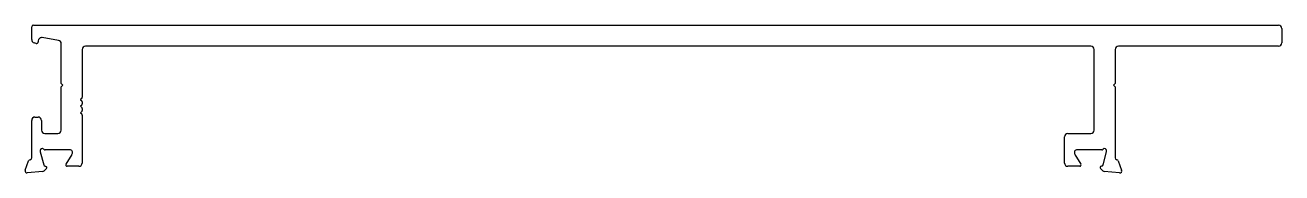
# Model space of a CAD drawing. Extents: x -79 to 112, y 3 to 26.
import ezdxf

# ---------------------------------------------------------------- set-up
doc = ezdxf.new("R2010")
doc.units = 0
doc.layers.get('0').update_dxf_attribs({"linetype": 'CONTINUOUS'})

msp = doc.modelspace()

# ---------------------------------------------------------------- linework, layer by layer
for p, q in [((-78.04, 23.39), (-78.04, 25.33)), ((-77.79, 25.58), (111.97, 25.58)), ((112.47, 25.08), (112.47, 22.88)), ((-77.04, 23.19), (-77.04, 23.03)), ((-73.95, 23.24), (-76.45, 23.68)), ((-77.36, 22.79), (-77.67, 22.87)), ((-73.54, 16.71), (-73.54, 22.75)), ((-70.34, 21.88), (-70.34, 14.59)), ((83.37, 22.38), (-69.84, 22.38)), ((83.87, 9.58), (83.87, 21.88)), ((87.07, 21.88), (87.07, 16.71)), ((111.97, 22.38), (87.57, 22.38)), ((-73.29, 16.46), (-73.54, 16.71)), ((-73.54, 16.21), (-73.29, 16.46)), ((-73.54, 9.58), (-73.54, 16.21)), ((87.07, 16.71), (86.82, 16.46)), ((86.82, 16.46), (87.07, 16.21)), ((87.07, 16.21), (87.07, 5.38)), ((-70.41, 14.41), (-70.58, 14.24)), ((-70.58, 14.23), (-70.41, 14.06)), ((-70.41, 13.41), (-70.58, 13.24)), ((-70.34, 13.88), (-70.34, 13.59)), ((-77.54, 11.58), (-77.04, 11.58)), ((-70.58, 13.23), (-70.41, 13.06)), ((-70.41, 12.41), (-70.58, 12.24)), ((-70.58, 12.23), (-70.41, 12.06)), ((-70.34, 12.88), (-70.34, 12.59)), ((-70.34, 11.88), (-70.34, 4.58)), ((-78.04, 5.38), (-78.04, 11.08)), ((-76.54, 11.08), (-76.54, 9.58)), ((-76.04, 9.08), (-74.04, 9.08)), ((79.37, 4.58), (79.37, 8.58)), ((79.87, 9.08), (83.37, 9.08)), ((-76.74, 6.48), (-76.74, 6.28)), ((-76.74, 6.28), (-76.21, 4.32)), ((-72.14, 6.58), (-75.99, 6.58)), ((-72.81, 4.39), (-71.88, 5.9)), ((-71.84, 6.06), (-71.84, 6.28)), ((80.87, 6.28), (80.87, 6.06)), ((80.91, 5.9), (81.84, 4.39)), ((85.02, 6.58), (81.17, 6.58)), ((85.24, 4.32), (85.77, 6.28)), ((85.77, 6.28), (85.77, 6.48)), ((-79.02, 3.48), (-78.51, 4.89)), ((-76, 4.1), (-75.89, 4.07)), ((-70.84, 4.08), (-72.64, 4.08)), ((81.67, 4.08), (79.87, 4.08)), ((87.54, 4.89), (88.05, 3.48)), ((-76.35, 3.29), (-78.71, 3.08)), ((-75.8, 3.74), (-76.16, 3.38)), ((85.19, 3.38), (84.83, 3.74)), ((87.74, 3.08), (85.38, 3.29))]:
    msp.add_line(p, q)
for centre, radius, start, end in [((-77.79, 25.33), 0.25, 90, 180), ((111.97, 25.08), 0.5, 360, 90), ((-77.54, 23.36), 0.5, 175.978, 255), ((-77.29, 23.03), 0.25, 255, 360), ((-76.54, 23.19), 0.5, 80, 180), ((-74.04, 22.75), 0.5, 0, 80), ((-69.84, 21.88), 0.5, 90, 180), ((83.37, 21.88), 0.5, 360, 90), ((87.57, 21.88), 0.5, 90, 180), ((111.97, 22.88), 0.5, 270, 360), ((-70.58, 14.23), 0.008, 135, 225), ((-70.59, 14.59), 0.25, 315, 360), ((-70.59, 13.88), 0.25, 360, 45), ((-70.59, 13.59), 0.25, 315, 360), ((-77.54, 11.08), 0.5, 90, 180), ((-77.04, 11.08), 0.5, 360, 90), ((-70.58, 13.23), 0.008, 135, 225), ((-70.58, 12.23), 0.008, 135, 225), ((-70.59, 12.88), 0.25, 0, 45), ((-70.59, 12.59), 0.25, 315, 0), ((-70.59, 11.88), 0.25, 360, 45), ((-76.04, 9.58), 0.5, 180, 270), ((-74.04, 9.58), 0.5, 269.9122, 359.9913), ((83.37, 9.58), 0.5, 270, 360), ((79.87, 8.58), 0.5, 90, 180), ((-76.44, 6.48), 0.3, 41.8103, 180), ((-75.99, 6.88), 0.3, 221.8103, 270), ((-72.14, 6.28), 0.3, 360, 90), ((-72.14, 6.06), 0.3, 328.6, 360), ((81.17, 6.28), 0.3, 90, 180), ((81.17, 6.06), 0.3, 180, 211.4), ((85.02, 6.88), 0.3, 270, 318.1897), ((85.47, 6.48), 0.3, 360, 138.1897), ((-78.23, 4.79), 0.3, 100.9043, 160), ((-78.34, 5.38), 0.3, 280.9043, 360), ((-75.92, 4.39), 0.3, 195, 255), ((-75.94, 3.88), 0.2, 315, 75), ((-72.64, 4.28), 0.2, 148.6, 270), ((-70.84, 4.58), 0.5, 270, 360), ((79.87, 4.58), 0.5, 180, 270), ((81.67, 4.28), 0.2, 270, 31.4), ((84.95, 3.89), 0.2, 87.5909, 230.8347), ((84.95, 4.39), 0.3, 271.7984, 345), ((87.37, 5.38), 0.3, 180, 259.0957), ((87.26, 4.79), 0.3, 20, 79.0957), ((-78.74, 3.38), 0.3, 160, 275), ((-76.37, 3.59), 0.3, 275, 315), ((85.4, 3.59), 0.3, 225, 265), ((87.77, 3.38), 0.3, 265, 20)]:
    msp.add_arc(centre, radius, start, end)

doc.saveas('drawing.dxf')
